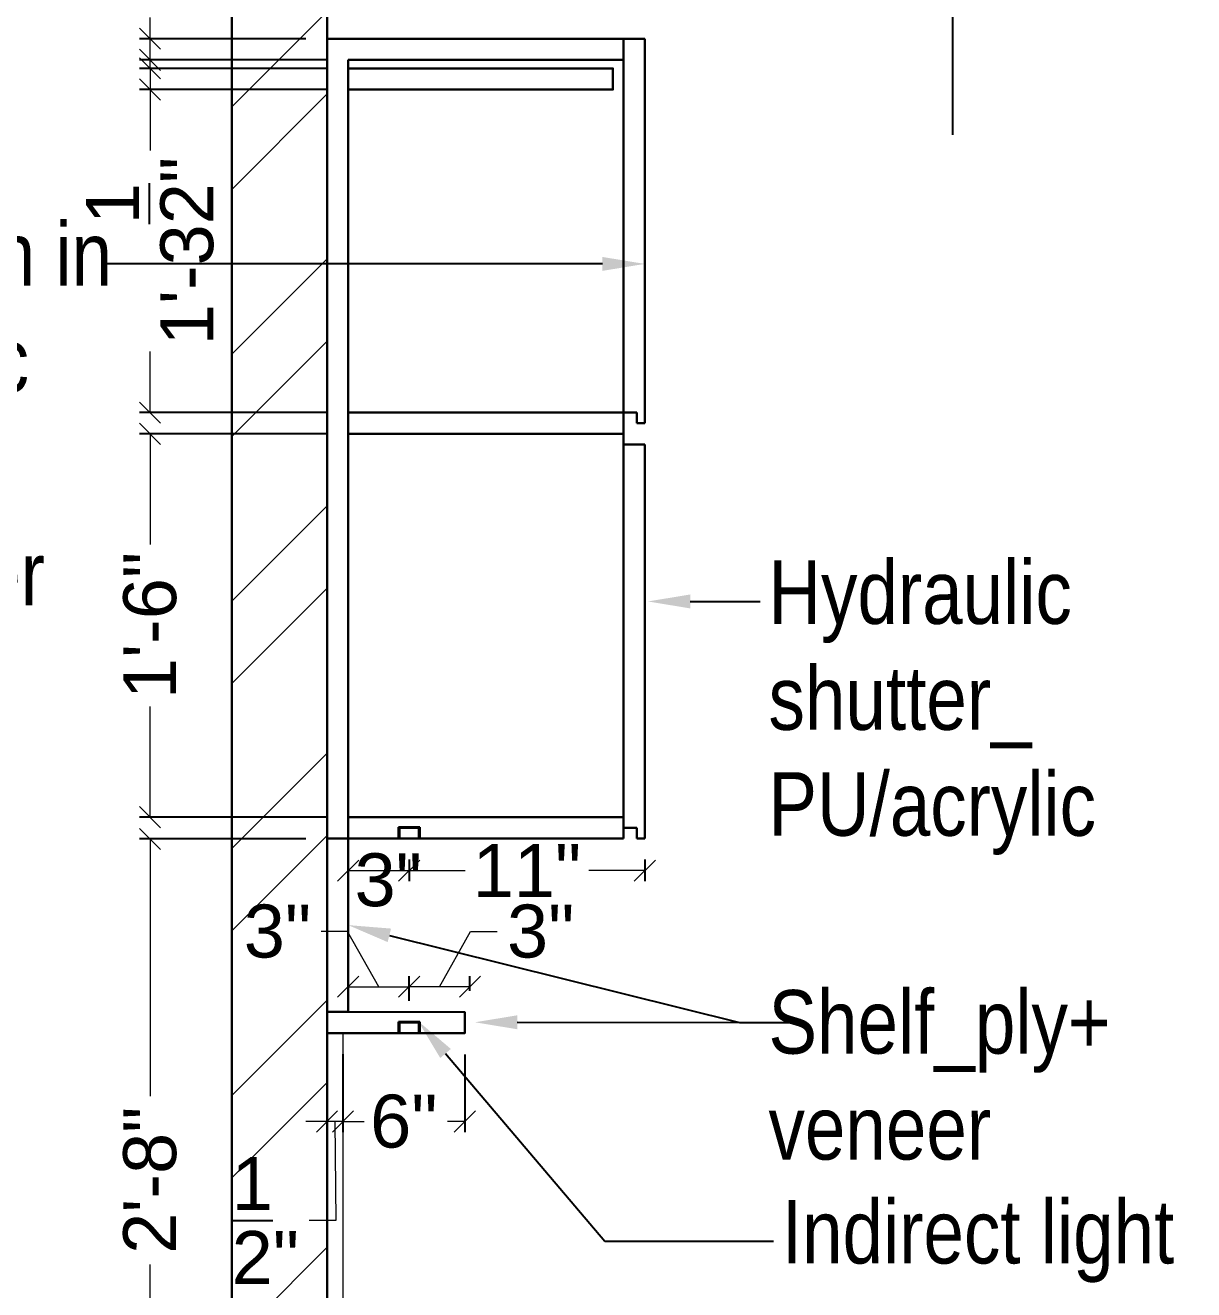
# Model space of a CAD drawing. Header units: millimetres. Extents: x 56222 to 3066687, y -650199 to -121287.
# Drawn here: x 135299.9 to 135355, y -184653.9 to -184594.2 of the extents above; entities that cross this region are included whole.
import ezdxf
from ezdxf import colors
from ezdxf.entities.mleader import LeaderData, LeaderLine
from ezdxf.math import Vec2, Vec3

# ---------------------------------------------------------------- set-up
doc = ezdxf.new("R2010")
doc.units = ezdxf.units.MM
doc.header["$MEASUREMENT"] = 0
doc.header["$PDMODE"] = 35
doc.layers.get('Defpoints').update_dxf_attribs({"color": 220})
for name, color, linetype, lineweight in [('dim05', 1, 'Continuous', 13), ('FURNITURE', 32, 'Continuous', 9), ('hatch-wall', 8, 'Continuous', 9), ('Text', 7, 'Continuous', 15), ('wall', 7, 'Continuous', 30), ('XX~SLAB ( BEAM )~ ( DIM )', 7, 'Continuous', 9)]:
    doc.layers.add(name, color=color, linetype=linetype, lineweight=lineweight)
doc.styles.add('Arial', font='arial.ttf')
doc.styles.get("Standard").update_dxf_attribs({"font": 'arial.ttf', "height": 6})
doc.styles.add('style4', font='ARIALN.TTF')
doc.dimstyles.new('ISO-25', dxfattribs={"dimtxt": 2.5, "dimasz": 1, "dimexe": 0.5, "dimexo": 1, "dimtad": 0, "dimdec": 1, "dimlunit": 4, "dimtxsty": 'Standard', "dimblk": 'OBLIQUE', "dimcen": 2.5, "dimclrd": 1, "dimclre": 1, "dimclrt": 5, "dimadec": 0, "dimazin": 0, "dimtfac": 1, "dimtdec": 1, "dimtmove": 0, "dimatfit": 3, "dimfxl": 1, "dimlwd": -1, "dimarcsym": 0})

# ---------------------------------------------------------------- blocks, each defined once
blk = doc.blocks.new('_Oblique')
at = {"layer": 'wall', "color": 0, "lineweight": -2}
blk.add_line((-0.5, -0.5), (0.5, 0.5), dxfattribs=at)
blk = doc.blocks.new('*D483')
at = {"layer": 'Defpoints', "color": 0, "lineweight": 30, "transparency": 16777216}
for p in [(135305.755, -184632.635), (135314.112, -184632.635), (135314.862, -184664.854)]:
    blk.add_point(p, dxfattribs=at)
at = {"layer": 'dim05', "color": 1, "linetype": 'Continuous', "lineweight": -2, "transparency": 16777216}
for p, q in [((135313.112, -184632.635), (135305.255, -184632.635)), ((135313.862, -184664.854), (135305.255, -184664.854))]:
    blk.add_line(p, q, dxfattribs=at)
at = {"layer": 'dim05', "color": 1, "linetype": 'Continuous', "transparency": 16777216}
for p, q in [((135305.755, -184632.635), (135305.755, -184644.775)), ((135305.755, -184664.854), (135305.755, -184652.714))]:
    blk.add_line(p, q, dxfattribs=at)
at = {"layer": 'dim05', "color": 1, "transparency": 16777216}
for p, rotation in [((135305.755, -184632.635), 90), ((135305.755, -184664.854), 270)]:
    blk.add_blockref('_Oblique', p, dxfattribs=dict(at, rotation=rotation))
at = {"layer": 'dim05', "color": 5, "lineweight": 25, "transparency": 16777216, "insert": (135305.755, -184648.744), "char_height": 2.5, "attachment_point": 5, "rotation": 90, "style": 'Arial'}
blk.add_mtext('2\'-8"', dxfattribs=at)
blk = doc.blocks.new('*D484')
at = {"layer": 'Defpoints', "color": 0, "lineweight": 30, "transparency": 16777216}
for p in [(135305.755, -184613.506), (135315.112, -184613.506), (135315.112, -184631.604)]:
    blk.add_point(p, dxfattribs=at)
at = {"layer": 'dim05', "color": 1, "linetype": 'Continuous', "lineweight": -2, "transparency": 16777216}
for p, q in [((135314.112, -184613.506), (135305.255, -184613.506)), ((135314.112, -184631.604), (135305.255, -184631.604))]:
    blk.add_line(p, q, dxfattribs=at)
at = {"layer": 'dim05', "color": 1, "linetype": 'Continuous', "transparency": 16777216}
for p, q in [((135305.755, -184613.506), (135305.755, -184618.725)), ((135305.755, -184631.604), (135305.755, -184626.385))]:
    blk.add_line(p, q, dxfattribs=at)
at = {"layer": 'dim05', "color": 1, "transparency": 16777216}
for p, rotation in [((135305.755, -184613.506), 90), ((135305.755, -184631.604), 270)]:
    blk.add_blockref('_Oblique', p, dxfattribs=dict(at, rotation=rotation))
at = {"layer": 'dim05', "color": 5, "lineweight": 25, "transparency": 16777216, "insert": (135305.755, -184622.555), "char_height": 2.5, "attachment_point": 5, "rotation": 90, "style": 'Arial'}
blk.add_mtext('1\'-6"', dxfattribs=at)
blk = doc.blocks.new('*D485')
at = {"layer": 'Defpoints', "color": 0, "lineweight": 30, "transparency": 16777216}
for p in [(135305.755, -184595.854), (135315.112, -184595.854), (135315.112, -184596.256)]:
    blk.add_point(p, dxfattribs=at)
at = {"layer": 'dim05', "color": 1, "linetype": 'Continuous', "transparency": 16777216}
for p, q in [((135305.755, -184595.854), (135305.755, -184593.854)), ((135305.755, -184596.256), (135305.755, -184595.854)), ((135305.755, -184596.256), (135305.755, -184597.256))]:
    blk.add_line(p, q, dxfattribs=at)
at = {"layer": 'dim05', "color": 1, "linetype": 'Continuous', "lineweight": -2, "transparency": 16777216}
for p, q in [((135314.112, -184595.854), (135305.255, -184595.854)), ((135314.112, -184596.256), (135305.255, -184596.256))]:
    blk.add_line(p, q, dxfattribs=at)
at = {"layer": 'dim05', "color": 1, "transparency": 16777216}
for p, rotation in [((135305.755, -184595.854), 270), ((135305.755, -184596.256), 90)]:
    blk.add_blockref('_Oblique', p, dxfattribs=dict(at, rotation=rotation))
at = {"layer": 'dim05', "color": 5, "lineweight": 25, "transparency": 16777216, "insert": (135305.755, -184591.779), "char_height": 2.5, "attachment_point": 5, "rotation": 90, "style": 'Arial'}
blk.add_mtext('{\\H1x;\\S1/2;}"', dxfattribs=at)
blk = doc.blocks.new('*D486')
at = {"layer": 'Defpoints', "color": 0, "lineweight": 30, "transparency": 16777216}
for p in [(135305.755, -184588.854), (135314.112, -184588.854), (135314.112, -184594.854)]:
    blk.add_point(p, dxfattribs=at)
at = {"layer": 'dim05', "color": 1, "linetype": 'Continuous', "lineweight": -2, "transparency": 16777216}
for p, q in [((135313.112, -184588.854), (135305.255, -184588.854)), ((135313.112, -184594.854), (135305.255, -184594.854))]:
    blk.add_line(p, q, dxfattribs=at)
at = {"layer": 'dim05', "color": 1, "linetype": 'Continuous', "transparency": 16777216}
for p, q in [((135305.755, -184588.854), (135305.755, -184589.785)), ((135305.755, -184594.854), (135305.755, -184593.922))]:
    blk.add_line(p, q, dxfattribs=at)
at = {"layer": 'dim05', "color": 1, "transparency": 16777216}
for p, rotation in [((135305.755, -184588.854), 90), ((135305.755, -184594.854), 270)]:
    blk.add_blockref('_Oblique', p, dxfattribs=dict(at, rotation=rotation))
at = {"layer": 'dim05', "color": 5, "lineweight": 25, "transparency": 16777216, "insert": (135305.755, -184591.854), "char_height": 2.5, "attachment_point": 5, "rotation": 90, "style": 'Arial'}
blk.add_mtext('6"', dxfattribs=at)
blk = doc.blocks.new('*D389')
at = {"layer": 'Defpoints', "color": 0, "lineweight": 30, "transparency": 16777216}
for p in [(135314.862, -184641.799), (135320.613, -184641.803), (135320.613, -184645.97)]:
    blk.add_point(p, dxfattribs=at)
at = {"layer": 'dim05', "color": 1, "linetype": 'Continuous', "lineweight": -2, "transparency": 16777216}
for p, q in [((135314.862, -184642.799), (135314.862, -184646.47)), ((135320.613, -184642.803), (135320.613, -184646.47))]:
    blk.add_line(p, q, dxfattribs=at)
at = {"layer": 'dim05', "color": 1, "linetype": 'Continuous', "transparency": 16777216}
for p, q in [((135314.862, -184645.97), (135315.669, -184645.97)), ((135320.613, -184645.97), (135319.806, -184645.97))]:
    blk.add_line(p, q, dxfattribs=at)
at = {"layer": 'dim05', "color": 1, "transparency": 16777216, "rotation": 180}
blk.add_blockref('_Oblique', (135314.862, -184645.97), dxfattribs=at)
at = {"layer": 'dim05', "color": 1, "transparency": 16777216}
blk.add_blockref('_Oblique', (135320.613, -184645.97), dxfattribs=at)
at = {"layer": 'dim05', "color": 5, "lineweight": 25, "transparency": 16777216, "insert": (135317.738, -184645.97), "char_height": 2.5, "attachment_point": 5, "style": 'Arial'}
blk.add_mtext('6"', dxfattribs=at)
blk = doc.blocks.new('*D390')
at = {"layer": 'Defpoints', "color": 0, "lineweight": 30, "transparency": 16777216}
for p in [(135314.112, -184641.799), (135314.862, -184641.799), (135314.112, -184645.97)]:
    blk.add_point(p, dxfattribs=at)
at = {"layer": 'dim05', "color": 1, "linetype": 'Continuous', "lineweight": -2, "transparency": 16777216}
for p, q in [((135314.112, -184642.799), (135314.112, -184646.47)), ((135314.862, -184642.799), (135314.862, -184646.47))]:
    blk.add_line(p, q, dxfattribs=at)
at = {"layer": 'dim05', "color": 1, "linetype": 'Continuous', "transparency": 16777216}
for p, q in [((135314.112, -184645.97), (135313.112, -184645.97)), ((135314.862, -184645.97), (135314.112, -184645.97)), ((135314.862, -184645.97), (135314.112, -184645.97)), ((135314.487, -184645.97), (135314.524, -184650.643)), ((135314.862, -184645.97), (135315.862, -184645.97)), ((135314.524, -184650.643), (135313.274, -184650.643))]:
    blk.add_line(p, q, dxfattribs=at)
at = {"layer": 'dim05', "color": 1, "transparency": 16777216}
blk.add_blockref('_Oblique', (135314.112, -184645.97), dxfattribs=at)
at = {"layer": 'dim05', "color": 1, "transparency": 16777216, "rotation": 180}
blk.add_blockref('_Oblique', (135314.862, -184645.97), dxfattribs=at)
at = {"layer": 'dim05', "color": 5, "lineweight": 25, "transparency": 16777216, "insert": (135311.2, -184650.643), "char_height": 2.5, "attachment_point": 5, "style": 'Arial'}
blk.add_mtext('{\\H1x;\\S1/2;}"', dxfattribs=at)
blk = doc.blocks.new('*D391')
at = {"layer": 'Defpoints', "color": 0, "lineweight": 30, "transparency": 16777216}
for p in [(135317.985, -184639.609), (135315.112, -184640.799), (135317.985, -184641.27)]:
    blk.add_point(p, dxfattribs=at)
at = {"layer": 'dim05', "color": 1, "linetype": 'Continuous', "transparency": 16777216}
for p, q in [((135315.082, -184636.999), (135313.832, -184636.999)), ((135316.549, -184639.609), (135315.082, -184636.999)), ((135315.112, -184639.609), (135317.985, -184639.609))]:
    blk.add_line(p, q, dxfattribs=at)
at = {"layer": 'dim05', "color": 1, "linetype": 'Continuous', "lineweight": -2, "transparency": 16777216}
for p, q in [((135315.112, -184639.799), (135315.112, -184639.109)), ((135317.985, -184640.27), (135317.985, -184639.109))]:
    blk.add_line(p, q, dxfattribs=at)
at = {"layer": 'dim05', "color": 1, "transparency": 16777216, "rotation": 180}
blk.add_blockref('_Oblique', (135315.112, -184639.609), dxfattribs=at)
at = {"layer": 'dim05', "color": 1, "transparency": 16777216}
blk.add_blockref('_Oblique', (135317.985, -184639.609), dxfattribs=at)
at = {"layer": 'dim05', "color": 5, "lineweight": 25, "transparency": 16777216, "insert": (135311.771, -184636.999), "char_height": 2.5, "attachment_point": 5, "style": 'Arial'}
blk.add_mtext('3"', dxfattribs=at)
blk = doc.blocks.new('*D392')
at = {"layer": 'Defpoints', "color": 0, "lineweight": 30, "transparency": 16777216}
for p in [(135317.985, -184639.609), (135317.985, -184641.27), (135320.858, -184640.799)]:
    blk.add_point(p, dxfattribs=at)
at = {"layer": 'dim05', "color": 1, "linetype": 'Continuous', "transparency": 16777216}
for p, q in [((135319.421, -184639.609), (135320.888, -184636.999)), ((135320.888, -184636.999), (135322.138, -184636.999)), ((135320.858, -184639.609), (135317.985, -184639.609))]:
    blk.add_line(p, q, dxfattribs=at)
at = {"layer": 'dim05', "color": 1, "linetype": 'Continuous', "lineweight": -2, "transparency": 16777216}
for p, q in [((135317.985, -184640.27), (135317.985, -184639.109)), ((135320.858, -184639.799), (135320.858, -184639.109))]:
    blk.add_line(p, q, dxfattribs=at)
at = {"layer": 'dim05', "color": 1, "transparency": 16777216, "rotation": 180}
blk.add_blockref('_Oblique', (135317.985, -184639.609), dxfattribs=at)
at = {"layer": 'dim05', "color": 1, "transparency": 16777216}
blk.add_blockref('_Oblique', (135320.858, -184639.609), dxfattribs=at)
at = {"layer": 'dim05', "color": 5, "lineweight": 25, "transparency": 16777216, "insert": (135324.199, -184636.999), "char_height": 2.5, "attachment_point": 5, "style": 'Arial'}
blk.add_mtext('3"', dxfattribs=at)
blk = doc.blocks.new('*D398')
at = {"layer": 'Defpoints', "color": 0, "lineweight": 30, "transparency": 16777216}
for p in [(135305.755, -184597.256), (135315.112, -184597.256), (135315.112, -184612.506)]:
    blk.add_point(p, dxfattribs=at)
at = {"layer": 'dim05', "color": 1, "linetype": 'Continuous', "lineweight": -2, "transparency": 16777216}
for p, q in [((135314.112, -184597.256), (135305.255, -184597.256)), ((135314.112, -184612.506), (135305.255, -184612.506))]:
    blk.add_line(p, q, dxfattribs=at)
at = {"layer": 'dim05', "color": 1, "linetype": 'Continuous', "transparency": 16777216}
for p, q in [((135305.755, -184597.256), (135305.755, -184600.139)), ((135305.755, -184612.506), (135305.755, -184609.622))]:
    blk.add_line(p, q, dxfattribs=at)
at = {"layer": 'dim05', "color": 1, "transparency": 16777216}
for p, rotation in [((135305.755, -184597.256), 90), ((135305.755, -184612.506), 270)]:
    blk.add_blockref('_Oblique', p, dxfattribs=dict(at, rotation=rotation))
at = {"layer": 'dim05', "color": 5, "lineweight": 25, "transparency": 16777216, "insert": (135305.755, -184604.881), "char_height": 2.5, "attachment_point": 5, "rotation": 90, "style": 'Arial'}
blk.add_mtext('1\'-3{\\H1x;\\S1/2;}"', dxfattribs=at)
blk = doc.blocks.new('*D406')
at = {"layer": 'Defpoints', "color": 0, "lineweight": 30, "transparency": 16777216}
for p in [(135315.112, -184632.604), (135317.988, -184632.606), (135317.988, -184634.128)]:
    blk.add_point(p, dxfattribs=at)
at = {"layer": 'dim05', "color": 1, "linetype": 'Continuous', "lineweight": -2, "transparency": 16777216}
for p, q in [((135315.112, -184633.604), (135315.112, -184634.628)), ((135317.988, -184633.606), (135317.988, -184634.628))]:
    blk.add_line(p, q, dxfattribs=at)
at = {"layer": 'dim05', "color": 1, "linetype": 'Continuous', "transparency": 16777216}
blk.add_line((135315.112, -184634.128), (135317.988, -184634.128), dxfattribs=at)
at = {"layer": 'dim05', "color": 1, "transparency": 16777216, "rotation": 180}
blk.add_blockref('_Oblique', (135315.112, -184634.128), dxfattribs=at)
at = {"layer": 'dim05', "color": 1, "transparency": 16777216}
blk.add_blockref('_Oblique', (135317.988, -184634.128), dxfattribs=at)
at = {"layer": 'dim05', "color": 5, "lineweight": 25, "transparency": 16777216, "insert": (135317.001, -184634.577), "char_height": 2.5, "attachment_point": 5, "style": 'Arial'}
blk.add_mtext('3"', dxfattribs=at)
blk = doc.blocks.new('*D407')
at = {"layer": 'Defpoints', "color": 0, "lineweight": 30, "transparency": 16777216}
for p in [(135317.988, -184632.606), (135329.112, -184632.606), (135329.112, -184634.128)]:
    blk.add_point(p, dxfattribs=at)
at = {"layer": 'dim05', "color": 1, "linetype": 'Continuous', "lineweight": -2, "transparency": 16777216}
for p, q in [((135317.988, -184633.606), (135317.988, -184634.628)), ((135329.112, -184633.606), (135329.112, -184634.628))]:
    blk.add_line(p, q, dxfattribs=at)
at = {"layer": 'dim05', "color": 1, "linetype": 'Continuous', "transparency": 16777216}
for p, q in [((135317.988, -184634.128), (135320.635, -184634.128)), ((135329.112, -184634.128), (135326.465, -184634.128))]:
    blk.add_line(p, q, dxfattribs=at)
at = {"layer": 'dim05', "color": 1, "transparency": 16777216, "rotation": 180}
blk.add_blockref('_Oblique', (135317.988, -184634.128), dxfattribs=at)
at = {"layer": 'dim05', "color": 1, "transparency": 16777216}
blk.add_blockref('_Oblique', (135329.112, -184634.128), dxfattribs=at)
at = {"layer": 'dim05', "color": 5, "lineweight": 25, "transparency": 16777216, "insert": (135323.55, -184634.128), "char_height": 2.5, "attachment_point": 5, "style": 'Arial'}
blk.add_mtext('11"', dxfattribs=at)

msp = doc.modelspace()

# ---------------------------------------------------------------- hatches: boundary and pattern name
at = {"layer": 'hatch-wall'}
h = msp.add_hatch(dxfattribs=at)
h.set_pattern_fill('ANSI32', color=256, scale=22)
h.set_pattern_definition([(45, (7075.376, -201514.976), (-5.83363094, 5.83363094), []), (45, (7079.265, -201514.976), (-5.83363094, 5.83363094), [])])
h.paths.add_polyline_path([(135314.106, -184588.854), (135309.618, -184588.854), (135309.625, -184697.854), (135314.112, -184697.854)])

# ---------------------------------------------------------------- linework, layer by layer
at = {"layer": 'FURNITURE', "linetype": 'ByBlock', "lineweight": -3}
for p, q in [((135343.646, -184593.591), (135343.646, -184599.4)), ((135314.112, -184595.854), (135314.112, -184599.862))]:
    msp.add_line(p, q, dxfattribs=at)
at = {"layer": 'FURNITURE', "lineweight": 30}
for p, q in [((135329.112, -184594.854), (135314.112, -184594.854)), ((135328.112, -184594.854), (135328.112, -184632.604)), ((135329.112, -184613.006), (135329.112, -184594.854)), ((135315.112, -184595.854), (135315.112, -184632.604)), ((135328.112, -184595.854), (135315.112, -184595.854)), ((135328.112, -184612.506), (135328.732, -184612.506)), ((135328.732, -184613.006), (135328.732, -184612.506)), ((135328.112, -184613.006), (135328.112, -184613.006)), ((135328.112, -184613.006), (135328.112, -184613.006)), ((135329.112, -184613.006), (135328.732, -184613.006)), ((135329.112, -184614.006), (135328.112, -184614.006)), ((135329.112, -184632.604), (135329.112, -184614.006)), ((135328.112, -184631.604), (135315.112, -184631.604)), ((135318.485, -184632.075), (135317.485, -184632.075)), ((135317.485, -184632.075), (135317.485, -184632.575)), ((135318.485, -184632.075), (135318.485, -184632.575)), ((135328.112, -184632.104), (135328.732, -184632.104)), ((135328.732, -184632.604), (135328.732, -184632.104)), ((135322.612, -184632.604), (135314.112, -184632.604)), ((135328.112, -184632.604), (135322.566, -184632.619)), ((135328.112, -184632.604), (135328.112, -184632.604)), ((135328.112, -184632.604), (135328.112, -184632.604)), ((135329.112, -184632.604), (135328.732, -184632.604)), ((135318.485, -184641.27), (135317.485, -184641.27)), ((135317.485, -184641.27), (135317.485, -184641.77)), ((135318.485, -184641.27), (135318.485, -184641.77))]:
    msp.add_line(p, q, dxfattribs=at)
msp.add_lwpolyline([(135314.112, -184594.854), (135314.112, -184632.604)], dxfattribs=at)
for points in [[(135315.112, -184597.256), (135327.612, -184597.256), (135327.612, -184596.256), (135315.112, -184596.256)], [(135315.112, -184613.506), (135328.112, -184613.506), (135328.112, -184612.506), (135315.112, -184612.506)], [(135314.112, -184632.604), (135314.112, -184640.799), (135315.112, -184640.799), (135315.112, -184632.604)], [(135314.112, -184641.799), (135320.613, -184641.803), (135320.613, -184640.803), (135314.112, -184640.799)]]:
    msp.add_lwpolyline(points, close=True, dxfattribs=at)
at = {"layer": 'FURNITURE', "color": 3, "lineweight": 30}
for points in [[(135318.441, -184632.105), (135317.534, -184632.105), (135317.534, -184632.606), (135318.441, -184632.606)], [(135318.441, -184641.3), (135317.534, -184641.3), (135317.534, -184641.801), (135318.441, -184641.801)]]:
    msp.add_lwpolyline(points, close=True, dxfattribs=at)
at = {"layer": 'XX~SLAB ( BEAM )~ ( DIM )', "color": 242, "lineweight": 15, "true_color": 0xcd2027}
msp.add_line((135314.862, -184641.799), (135314.862, -184664.854), dxfattribs=at)
at = {"layer": 'XX~SLAB ( BEAM )~ ( DIM )', "lineweight": 30}
msp.add_lwpolyline([(135314.112, -184697.854), (135309.612, -184697.854), (135309.612, -184588.854), (135314.112, -184588.854)], close=True, dxfattribs=at)

# ---------------------------------------------------------------- dimensions: what is measured, and where the dimension line sits
at = {"layer": 'dim05', "color": 27, "lineweight": 25, "true_color": 0x7d5120}
for base, p1, p2, picture, middle in [((135305.755, -184595.854), (135315.112, -184596.256), (135315.112, -184595.854), '*D485', (135305.755, -184591.779)), ((135305.755, -184588.854), (135314.112, -184594.854), (135314.112, -184588.854), '*D486', (135305.755, -184591.854)), ((135305.75471646, -184597.25565446), (135315.11220815, -184612.50565448), (135315.11220815, -184597.25565446), '*D398', (135305.75471646, -184604.88065447)), ((135305.755, -184613.506), (135315.112, -184631.604), (135315.112, -184613.506), '*D484', (135305.755, -184622.555)), ((135305.755, -184632.635), (135314.862, -184664.854), (135314.112, -184632.635), '*D483', (135305.755, -184648.744))]:
    dim = msp.add_linear_dim(base=base, p1=p1, p2=p2, angle=90, dimstyle='ISO-25', override={"dimtxsty": 'Arial'}, dxfattribs=at)
    dim.commit()
    dim.dimension.update_dxf_attribs({"geometry": picture, "text_midpoint": middle})
for base, p1, p2, picture, middle in [((135317.988, -184634.128), (135315.112, -184632.604), (135317.988, -184632.606), '*D406', (135317.001, -184634.577)), ((135317.985, -184639.609), (135315.112, -184640.799), (135317.985, -184641.27), '*D391', (135313.207, -184636.999)), ((135314.112208152, -184645.969952224), (135314.862208151, -184641.799329307), (135314.112208152, -184641.799329307), '*D390', (135312.649433019, -184650.643223006))]:
    dim = msp.add_linear_dim(base=base, p1=p1, p2=p2, dimstyle='ISO-25', override={"dimtxsty": 'Arial', "dimtmove": 1}, dxfattribs=at)
    dim.commit()
    dim.dimension.update_dxf_attribs({"geometry": picture, "text_midpoint": middle, "dimtype": 160})
for base, p1, p2, override, picture, middle in [((135329.112, -184634.128), (135317.988, -184632.606), (135329.112, -184632.606), {"dimtxsty": 'Arial', "dimtmove": 1}, '*D407', (135323.55, -184634.128)), ((135320.613, -184645.97), (135314.862, -184641.799), (135320.613, -184641.803), {"dimtxsty": 'Arial'}, '*D389', (135317.738, -184645.97))]:
    dim = msp.add_linear_dim(base=base, p1=p1, p2=p2, dimstyle='ISO-25', override=override, dxfattribs=at)
    dim.commit()
    dim.dimension.update_dxf_attribs({"geometry": picture, "text_midpoint": middle})
dim = msp.add_linear_dim(base=(135317.985, -184639.609), p1=(135320.858, -184640.799), p2=(135317.985, -184641.27), angle=180, dimstyle='ISO-25', override={"dimtxsty": 'Arial', "dimtmove": 1}, dxfattribs=at)
dim.commit()
dim.dimension.update_dxf_attribs({"geometry": '*D392', "text_midpoint": (135322.763, -184636.999), "dimtype": 160})

# ---------------------------------------------------------------- leaders
at = {"layer": 'Text', "color": 1, "lineweight": 0, "ltscale": 20}
ml = msp.add_multileader_mtext('Standard', dxfattribs=at)
ml.set_content('Shutter finish in \\PPU/Acrylic ', color=1, style='style4')
ml.set_leader_properties()
ml.build(insert=Vec2(0, 0))
ml.multileader.update_dxf_attribs({"dogleg_length": 2.025, "arrow_head_size": 2})
ctx = ml.context
ctx.base_point, ctx.char_height, ctx.arrow_head_size, ctx.landing_gap_size, ctx.plane_origin = Vec3(135280.069, -184605.46, 0.078), 3, 2, 0.4, Vec3(135211.442, -184605.46, 0.078)
ctx.text_align_type = 1
notes = []
notes.append((ctx, [(0, (1, 1, 0), (135279.107, -184605.46, 0.078), (1, 0), 0.962, [(0, [(135274.774, -184605.46, 0.078)], 0, [])])]))
ctx.mtext.insert, ctx.mtext.alignment = Vec3(135292.116, -184603.519, 0.078), 2
ml = msp.add_multileader_mtext('Standard', dxfattribs=at)
ml.set_content('', color=1, style='style4')
ml.set_leader_properties()
ml.build(insert=Vec2(0, 0))
ml.multileader.update_dxf_attribs({"dogleg_length": 2.011, "arrow_head_size": 2})
ctx = ml.context
ctx.base_point, ctx.char_height, ctx.arrow_head_size, ctx.landing_gap_size, ctx.plane_origin = Vec3(135302.866, -184605.487), 3, 2, 0.4, Vec3(135347.047, -184605.487)
notes.append((ctx, [(0, (1, 1, 0), (135305.677, -184605.487), (-1, 0), 2.011, [(0, [(135329.112, -184605.487)], 0, [])])]))
ctx.mtext.insert = Vec3(135303.266, -184603.987)
ml = msp.add_multileader_mtext('Standard', dxfattribs=at)
ml.set_content('Roller shutter', color=1, style='style4')
ml.set_leader_properties()
ml.build(insert=Vec2(0, 0))
ml.multileader.update_dxf_attribs({"dogleg_length": 2.025, "arrow_head_size": 2})
ctx = ml.context
ctx.base_point, ctx.char_height, ctx.arrow_head_size, ctx.landing_gap_size, ctx.plane_origin = Vec3(135280.069, -184620.126, 0.078), 3, 2, 0.4, Vec3(135211.442, -184620.126, 0.078)
ctx.text_align_type = 1
notes.append((ctx, [(0, (1, 1, 0), (135279.107, -184620.126, 0.078), (1, 0), 0.962, [(0, [(135274.774, -184620.126, 0.078)], 0, [])])]))
ctx.mtext.insert, ctx.mtext.alignment = Vec3(135290.579, -184618.602, 0.078), 2
ml = msp.add_multileader_mtext('Standard', dxfattribs=at)
ml.set_content('Hydraulic \\Pshutter_\\PPU/acrylic', color=1, style='style4')
ml.set_leader_properties()
ml.build(insert=Vec2(0, 0))
ml.multileader.update_dxf_attribs({"dogleg_length": 2.025, "arrow_head_size": 2})
ctx = ml.context
ctx.base_point, ctx.char_height, ctx.arrow_head_size, ctx.landing_gap_size, ctx.plane_origin = Vec3(135334.554, -184621.421), 3, 2, 0.4, Vec3(135265.927, -184621.421)
notes.append((ctx, [(0, (1, 1, 0), (135333.592, -184621.421), (1, 0), 0.962, [(0, [(135329.259, -184621.421)], 0, [])])]))
ctx.mtext.insert = Vec3(135334.954, -184619.48)
ml = msp.add_multileader_mtext('Standard', dxfattribs=at)
ml.set_content('Shelf_ply+\\Pveneer', color=1, style='style4')
ml.set_leader_properties()
ml.build(insert=Vec2(0, 0))
ml.multileader.update_dxf_attribs({"dogleg_length": 2.025, "arrow_head_size": 2})
ctx = ml.context
ctx.base_point, ctx.char_height, ctx.arrow_head_size, ctx.landing_gap_size, ctx.plane_origin = Vec3(135280.069, -184627.88, 0.078), 3, 2, 0.4, Vec3(135211.442, -184627.88, 0.078)
notes.append((ctx, [(0, (1, 1, 0), (135279.107, -184627.88, 0.078), (1, 0), 0.962, [(0, [(135268.488, -184630.257, 0.078)], 0, [])])]))
ctx.mtext.insert = Vec3(135280.469, -184626.356, 0.078)
ml = msp.add_multileader_mtext('Standard', dxfattribs=at)
ml.set_content('', color=1, style='style4')
ml.set_leader_properties()
ml.build(insert=Vec2(0, 0))
ml.multileader.update_dxf_attribs({"dogleg_length": 0.962, "arrow_head_size": 2})
ctx = ml.context
ctx.base_point, ctx.char_height, ctx.arrow_head_size, ctx.landing_gap_size, ctx.plane_origin = Vec3(135336.249, -184641.292), 3, 2, 0.4, Vec3(135315.041, -184633.767)
notes.append((ctx, [(0, (1, 1, 0), (135333.592, -184641.292), (1, 0), 2.657, [(0, [(135315.112, -184636.701)], 0, [])])]))
ctx.mtext.insert = Vec3(135336.649, -184639.792)
ml = msp.add_multileader_mtext('Standard', dxfattribs=at)
ml.set_content('Shelf_ply+\\Pveneer', color=1, style='style4')
ml.set_leader_properties()
ml.build(insert=Vec2(0, 0))
ml.multileader.update_dxf_attribs({"dogleg_length": 2.025, "arrow_head_size": 2})
ctx = ml.context
ctx.base_point, ctx.char_height, ctx.arrow_head_size, ctx.landing_gap_size, ctx.plane_origin = Vec3(135334.554, -184641.292), 3, 2, 0.4, Vec3(135265.927, -184641.292)
notes.append((ctx, [(0, (1, 1, 0), (135333.592, -184641.292), (1, 0), 0.962, [(0, [(135321.09, -184641.287)], 0, [])])]))
ctx.mtext.insert = Vec3(135334.954, -184639.767)
ml = msp.add_multileader_mtext('Standard', dxfattribs=at)
ml.set_content('Indirect light', color=1, style='style4')
ml.set_leader_properties()
ml.build(insert=Vec2(0, 0))
ml.multileader.update_dxf_attribs({"dogleg_length": 2.025, "arrow_head_size": 2})
ctx = ml.context
ctx.base_point, ctx.char_height, ctx.arrow_head_size, ctx.landing_gap_size, ctx.plane_origin = Vec3(135335.184, -184651.615), 3, 2, 0.4, Vec3(135283.259, -184642.023)
notes.append((ctx, [(0, (1, 1, 0), (135327.219, -184651.615), (1, 0), 7.965, [(0, [(135318.413, -184641.234)], 0, [])])]))
ctx.mtext.insert = Vec3(135335.584, -184649.674)
for ctx, leaders in notes:
    for number, flags, end, landing, length, lines in leaders:
        leader = LeaderData()
        leader.index, (leader.has_last_leader_line, leader.has_dogleg_vector, leader.attachment_direction) = number, flags
        leader.last_leader_point, leader.dogleg_vector, leader.dogleg_length = Vec3(end), Vec3(landing), length
        for number, points, colour, breaks in lines:
            line = LeaderLine()
            line.index, line.vertices, line.color, line.breaks = number, Vec3.list(points), colors.encode_raw_color(colour), breaks
            leader.lines.append(line)
        ctx.leaders.append(leader)

doc.saveas('drawing.dxf')
